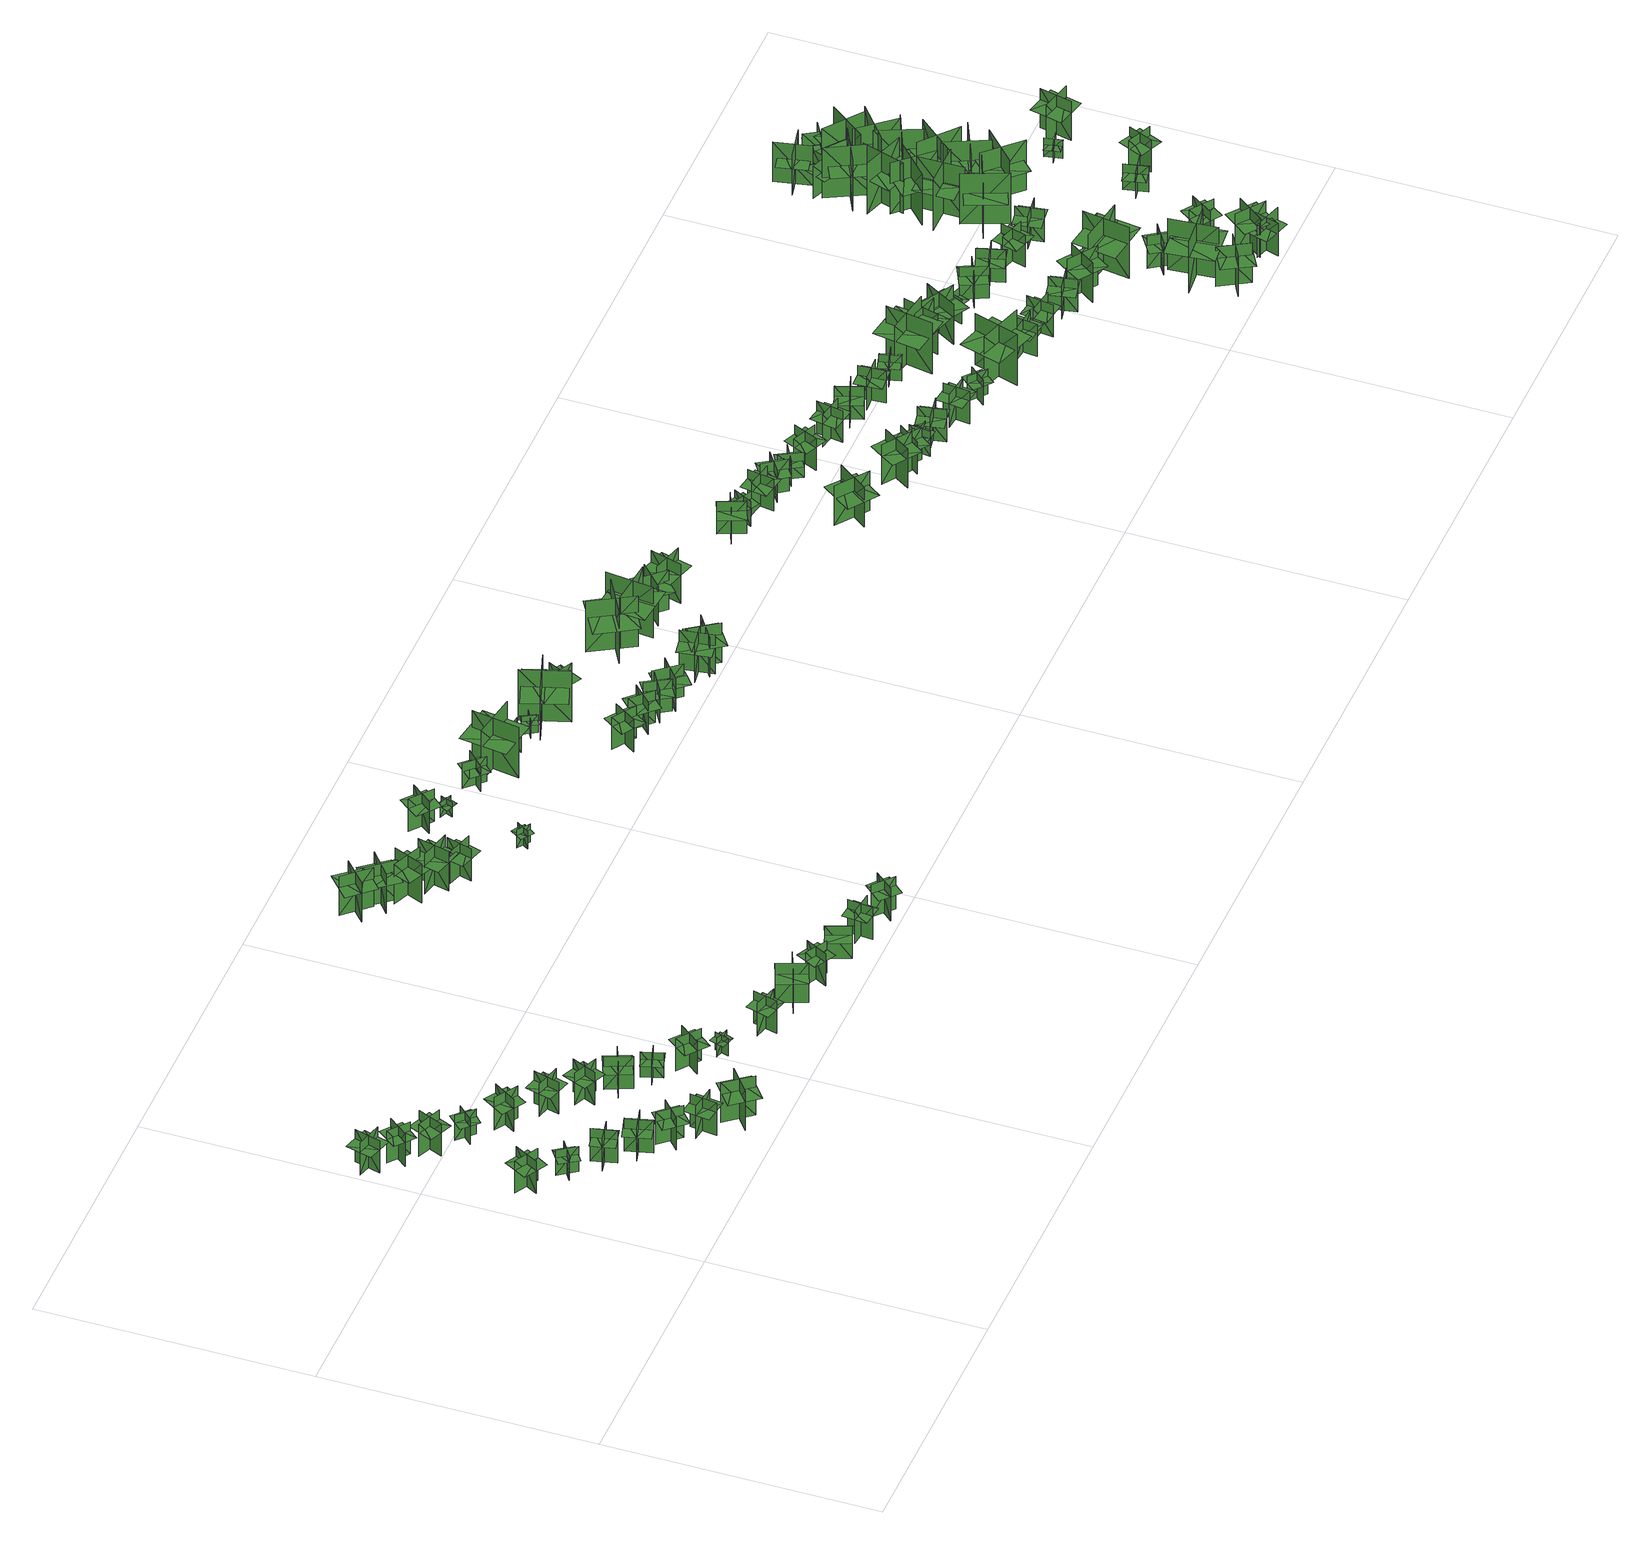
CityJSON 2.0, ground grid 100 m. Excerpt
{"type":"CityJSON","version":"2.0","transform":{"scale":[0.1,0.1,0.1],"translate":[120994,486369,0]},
"CityObjects":{
"tree1":{"type":"SolitaryVegetationObject","geometry":[{"type":"MultiSurface","lod":"1","boundaries":[[[0,1,2]],[[0,2,3]],[[4,5,6]],[[4,6,7]],[[8,9,10]],[[8,10,11]],[[8,11,12]],[[8,12,13]]]}]},
"tree2":{"type":"SolitaryVegetationObject","geometry":[{"type":"MultiSurface","lod":"1","boundaries":[[[14,15,16]],[[14,16,17]],[[18,19,20]],[[18,20,21]],[[22,23,24]],[[22,24,25]],[[22,25,26]],[[22,26,27]]]}]},
"tree3":{"type":"SolitaryVegetationObject","geometry":[{"type":"MultiSurface","lod":"1","boundaries":[[[28,29,30]],[[28,30,31]],[[32,33,34]],[[32,34,35]],[[36,37,38]],[[36,38,39]],[[36,39,40]],[[36,40,41]]]}]},
"tree4":{"type":"SolitaryVegetationObject","geometry":[{"type":"MultiSurface","lod":"1","boundaries":[[[42,43,44]],[[42,44,45]],[[46,47,48]],[[46,48,49]],[[50,51,52]],[[50,52,53]],[[50,53,54]],[[50,54,55]]]}]},
"tree5":{"type":"SolitaryVegetationObject","geometry":[{"type":"MultiSurface","lod":"1","boundaries":[[[56,57,58]],[[56,58,59]],[[60,61,62]],[[60,62,63]],[[64,65,66]],[[64,66,67]],[[64,67,68]],[[64,68,69]]]}]},
"tree6":{"type":"SolitaryVegetationObject","geometry":[{"type":"MultiSurface","lod":"1","boundaries":[[[70,71,72]],[[70,72,73]],[[74,75,76]],[[74,76,77]],[[78,79,80]],[[78,80,81]],[[78,81,82]],[[78,82,83]]]}]},
"tree7":{"type":"SolitaryVegetationObject","geometry":[{"type":"MultiSurface","lod":"1","boundaries":[[[84,85,86]],[[84,86,87]],[[88,89,90]],[[88,90,91]],[[92,93,94]],[[92,94,95]],[[92,95,96]],[[92,96,97]]]}]},
"tree8":{"type":"SolitaryVegetationObject","geometry":[{"type":"MultiSurface","lod":"1","boundaries":[[[98,99,100]],[[98,100,101]],[[102,103,104]],[[102,104,105]],[[106,107,108]],[[106,108,109]],[[106,109,110]],[[106,110,111]]]}]},
"tree9":{"type":"SolitaryVegetationObject","geometry":[{"type":"MultiSurface","lod":"1","boundaries":[[[112,113,114]],[[112,114,115]],[[116,117,118]],[[116,118,119]],[[120,121,122]],[[120,122,123]],[[120,123,124]],[[120,124,125]]]}]},
"tree10":{"type":"SolitaryVegetationObject","geometry":[{"type":"MultiSurface","lod":"1","boundaries":[[[126,127,128]],[[126,128,129]],[[130,131,132]],[[130,132,133]],[[134,135,136]],[[134,136,137]],[[134,137,138]],[[134,138,139]]]}]},
"tree11":{"type":"SolitaryVegetationObject","geometry":[{"type":"MultiSurface","lod":"1","boundaries":[[[140,141,142]],[[140,142,143]],[[144,145,146]],[[144,146,147]],[[148,149,150]],[[148,150,151]],[[148,151,152]],[[148,152,153]]]}]},
"tree12":{"type":"SolitaryVegetationObject","geometry":[{"type":"MultiSurface","lod":"1","boundaries":[[[154,155,156]],[[154,156,157]],[[158,159,160]],[[158,160,161]],[[162,163,164]],[[162,164,165]],[[162,165,166]],[[162,166,167]]]}]},
"tree13":{"type":"SolitaryVegetationObject","geometry":[{"type":"MultiSurface","lod":"1","boundaries":[[[168,169,170]],[[168,170,171]],[[172,173,174]],[[172,174,175]],[[176,177,178]],[[176,178,179]],[[176,179,180]],[[176,180,181]]]}]},
"tree14":{"type":"SolitaryVegetationObject","geometry":[{"type":"MultiSurface","lod":"1","boundaries":[[[182,183,184]],[[182,184,185]],[[186,187,188]],[[186,188,189]],[[190,191,192]],[[190,192,193]],[[190,193,194]],[[190,194,195]]]}]},
"tree15":{"type":"SolitaryVegetationObject","geometry":[{"type":"MultiSurface","lod":"1","boundaries":[[[196,197,198]],[[196,198,199]],[[200,201,202]],[[200,202,203]],[[204,205,206]],[[204,206,207]],[[204,207,208]],[[204,208,209]]]}]},
"tree16":{"type":"SolitaryVegetationObject","geometry":[{"type":"MultiSurface","lod":"1","boundaries":[[[210,211,212]],[[210,212,213]],[[214,215,216]],[[214,216,217]],[[218,219,220]],[[218,220,221]],[[218,221,222]],[[218,222,223]]]}]},
"tree17":{"type":"SolitaryVegetationObject","geometry":[{"type":"MultiSurface","lod":"1","boundaries":[[[224,225,226]],[[224,226,227]],[[228,229,230]],[[228,230,231]],[[232,233,234]],[[232,234,235]],[[232,235,236]],[[232,236,237]]]}]},
"tree18":{"type":"SolitaryVegetationObject","geometry":[{"type":"MultiSurface","lod":"1","boundaries":[[[238,239,240]],[[238,240,241]],[[242,243,244]],[[242,244,245]],[[246,247,248]],[[246,248,249]],[[246,249,250]],[[246,250,251]]]}]},
"tree19":{"type":"SolitaryVegetationObject","geometry":[{"type":"MultiSurface","lod":"1","boundaries":[[[252,253,254]],[[252,254,255]],[[256,257,258]],[[256,258,259]],[[260,261,262]],[[260,262,263]],[[260,263,264]],[[260,264,265]]]}]},
"tree20":{"type":"SolitaryVegetationObject","geometry":[{"type":"MultiSurface","lod":"1","boundaries":[[[266,267,268]],[[266,268,269]],[[270,271,272]],[[270,272,273]],[[274,275,276]],[[274,276,277]],[[274,277,278]],[[274,278,279]]]}]},
"tree21":{"type":"SolitaryVegetationObject","geometry":[{"type":"MultiSurface","lod":"1","boundaries":[[[280,281,282]],[[280,282,283]],[[284,285,286]],[[284,286,287]],[[288,289,290]],[[288,290,291]],[[288,291,292]],[[288,292,293]]]}]},
"tree22":{"type":"SolitaryVegetationObject","geometry":[{"type":"MultiSurface","lod":"1","boundaries":[[[294,295,296]],[[294,296,297]],[[298,299,300]],[[298,300,301]],[[302,303,304]],[[302,304,305]],[[302,305,306]],[[302,306,307]]]}]},
"tree23":{"type":"SolitaryVegetationObject","geometry":[{"type":"MultiSurface","lod":"1","boundaries":[[[308,309,310]],[[308,310,311]],[[312,313,314]],[[312,314,315]],[[316,317,318]],[[316,318,319]],[[316,319,320]],[[316,320,321]]]}]},
"tree24":{"type":"SolitaryVegetationObject","geometry":[{"type":"MultiSurface","lod":"1","boundaries":[[[322,323,324]],[[322,324,325]],[[326,327,328]],[[326,328,329]],[[330,331,332]],[[330,332,333]],[[330,333,334]],[[330,334,335]]]}]},
"tree25":{"type":"SolitaryVegetationObject","geometry":[{"type":"MultiSurface","lod":"1","boundaries":[[[336,337,338]],[[336,338,339]],[[340,341,342]],[[340,342,343]],[[344,345,346]],[[344,346,347]],[[344,347,348]],[[344,348,349]]]}]},
"tree26":{"type":"SolitaryVegetationObject","geometry":[{"type":"MultiSurface","lod":"1","boundaries":[[[350,351,352]],[[350,352,353]],[[354,355,356]],[[354,356,357]],[[358,359,360]],[[358,360,361]],[[358,361,362]],[[358,362,363]]]}]},
"tree27":{"type":"SolitaryVegetationObject","geometry":[{"type":"MultiSurface","lod":"1","boundaries":[[[364,365,366]],[[364,366,367]],[[368,369,370]],[[368,370,371]],[[372,373,374]],[[372,374,375]],[[372,375,376]],[[372,376,377]]]}]},
"tree28":{"type":"SolitaryVegetationObject","geometry":[{"type":"MultiSurface","lod":"1","boundaries":[[[378,379,380]],[[378,380,381]],[[382,383,384]],[[382,384,385]],[[386,387,388]],[[386,388,389]],[[386,389,390]],[[386,390,391]]]}]},
"tree29":{"type":"SolitaryVegetationObject","geometry":[{"type":"MultiSurface","lod":"1","boundaries":[[[392,393,394]],[[392,394,395]],[[396,397,398]],[[396,398,399]],[[400,401,402]],[[400,402,403]],[[400,403,404]],[[400,404,405]]]}]},
"tree30":{"type":"SolitaryVegetationObject","geometry":[{"type":"MultiSurface","lod":"1","boundaries":[[[406,407,408]],[[406,408,409]],[[410,411,412]],[[410,412,413]],[[414,415,416]],[[414,416,417]],[[414,417,418]],[[414,418,419]]]}]},
"tree31":{"type":"SolitaryVegetationObject","geometry":[{"type":"MultiSurface","lod":"1","boundaries":[[[420,421,422]],[[420,422,423]],[[424,425,426]],[[424,426,427]],[[428,429,430]],[[428,430,431]],[[428,431,432]],[[428,432,433]]]}]},
"tree32":{"type":"SolitaryVegetationObject","geometry":[{"type":"MultiSurface","lod":"1","boundaries":[[[434,435,436]],[[434,436,437]],[[438,439,440]],[[438,440,441]],[[442,443,444]],[[442,444,445]],[[442,445,446]],[[442,446,447]]]}]},
"tree33":{"type":"SolitaryVegetationObject","geometry":[{"type":"MultiSurface","lod":"1","boundaries":[[[448,449,450]],[[448,450,451]],[[452,453,454]],[[452,454,455]],[[456,457,458]],[[456,458,459]],[[456,459,460]],[[456,460,461]]]}]},
"tree34":{"type":"SolitaryVegetationObject","geometry":[{"type":"MultiSurface","lod":"1","boundaries":[[[462,463,464]],[[462,464,465]],[[466,467,468]],[[466,468,469]],[[470,471,472]],[[470,472,473]],[[470,473,474]],[[470,474,475]]]}]},
"tree35":{"type":"SolitaryVegetationObject","geometry":[{"type":"MultiSurface","lod":"1","boundaries":[[[476,477,478]],[[476,478,479]],[[480,481,482]],[[480,482,483]],[[484,485,486]],[[484,486,487]],[[484,487,488]],[[484,488,489]]]}]},
"tree36":{"type":"SolitaryVegetationObject","geometry":[{"type":"MultiSurface","lod":"1","boundaries":[[[490,491,492]],[[490,492,493]],[[494,495,496]],[[494,496,497]],[[498,499,500]],[[498,500,501]],[[498,501,502]],[[498,502,503]]]}]},
"tree37":{"type":"SolitaryVegetationObject","geometry":[{"type":"MultiSurface","lod":"1","boundaries":[[[504,505,506]],[[504,506,507]],[[508,509,510]],[[508,510,511]],[[512,513,514]],[[512,514,515]],[[512,515,516]],[[512,516,517]]]}]},
"tree38":{"type":"SolitaryVegetationObject","geometry":[{"type":"MultiSurface","lod":"1","boundaries":[[[518,519,520]],[[518,520,521]],[[522,523,524]],[[522,524,525]],[[526,527,528]],[[526,528,529]],[[526,529,530]],[[526,530,531]]]}]},
"tree39":{"type":"SolitaryVegetationObject","geometry":[{"type":"MultiSurface","lod":"1","boundaries":[[[532,533,534]],[[532,534,535]],[[536,537,538]],[[536,538,539]],[[540,541,542]],[[540,542,543]],[[540,543,544]],[[540,544,545]]]}]},
"tree40":{"type":"SolitaryVegetationObject","geometry":[{"type":"MultiSurface","lod":"1","boundaries":[[[546,547,548]],[[546,548,549]],[[550,551,552]],[[550,552,553]],[[554,555,556]],[[554,556,557]],[[554,557,558]],[[554,558,559]]]}]},
"tree41":{"type":"SolitaryVegetationObject","geometry":[{"type":"MultiSurface","lod":"1","boundaries":[[[560,561,562]],[[560,562,563]],[[564,565,566]],[[564,566,567]],[[568,569,570]],[[568,570,571]],[[568,571,572]],[[568,572,573]]]}]},
"tree42":{"type":"SolitaryVegetationObject","geometry":[{"type":"MultiSurface","lod":"1","boundaries":[[[574,575,576]],[[574,576,577]],[[578,579,580]],[[578,580,581]],[[582,583,584]],[[582,584,585]],[[582,585,586]],[[582,586,587]]]}]},
"tree43":{"type":"SolitaryVegetationObject","geometry":[{"type":"MultiSurface","lod":"1","boundaries":[[[588,589,590]],[[588,590,591]],[[592,593,594]],[[592,594,595]],[[596,597,598]],[[596,598,599]],[[596,599,600]],[[596,600,601]]]}]},
"tree44":{"type":"SolitaryVegetationObject","geometry":[{"type":"MultiSurface","lod":"1","boundaries":[[[602,603,604]],[[602,604,605]],[[606,607,608]],[[606,608,609]],[[610,611,612]],[[610,612,613]],[[610,613,614]],[[610,614,615]]]}]},
"tree45":{"type":"SolitaryVegetationObject","geometry":[{"type":"MultiSurface","lod":"1","boundaries":[[[616,617,618]],[[616,618,619]],[[620,621,622]],[[620,622,623]],[[624,625,626]],[[624,626,627]],[[624,627,628]],[[624,628,629]]]}]},
"tree46":{"type":"SolitaryVegetationObject","geometry":[{"type":"MultiSurface","lod":"1","boundaries":[[[630,631,632]],[[630,632,633]],[[634,635,636]],[[634,636,637]],[[638,639,640]],[[638,640,641]],[[638,641,642]],[[638,642,643]]]}]},
"tree47":{"type":"SolitaryVegetationObject","geometry":[{"type":"MultiSurface","lod":"1","boundaries":[[[644,645,646]],[[644,646,647]],[[648,649,650]],[[648,650,651]],[[652,653,654]],[[652,654,655]],[[652,655,656]],[[652,656,657]]]}]},
"tree48":{"type":"SolitaryVegetationObject","geometry":[{"type":"MultiSurface","lod":"1","boundaries":[[[658,659,660]],[[658,660,661]],[[662,663,664]],[[662,664,665]],[[666,667,668]],[[666,668,669]],[[666,669,670]],[[666,670,671]]]}]},
"tree49":{"type":"SolitaryVegetationObject","geometry":[{"type":"MultiSurface","lod":"1","boundaries":[[[672,673,674]],[[672,674,675]],[[676,677,678]],[[676,678,679]],[[680,681,682]],[[680,682,683]],[[680,683,684]],[[680,684,685]]]}]},
"tree50":{"type":"SolitaryVegetationObject","geometry":[{"type":"MultiSurface","lod":"1","boundaries":[[[686,687,688]],[[686,688,689]],[[690,691,692]],[[690,692,693]],[[694,695,696]],[[694,696,697]],[[694,697,698]],[[694,698,699]]]}]},
"tree51":{"type":"SolitaryVegetationObject","geometry":[{"type":"MultiSurface","lod":"1","boundaries":[[[700,701,702]],[[700,702,703]],[[704,705,706]],[[704,706,707]],[[708,709,710]],[[708,710,711]],[[708,711,712]],[[708,712,713]]]}]},
"tree52":{"type":"SolitaryVegetationObject","geometry":[{"type":"MultiSurface","lod":"1","boundaries":[[[714,715,716]],[[714,716,717]],[[718,719,720]],[[718,720,721]],[[722,723,724]],[[722,724,725]],[[722,725,726]],[[722,726,727]]]}]},
"tree53":{"type":"SolitaryVegetationObject","geometry":[{"type":"MultiSurface","lod":"1","boundaries":[[[728,729,730]],[[728,730,731]],[[732,733,734]],[[732,734,735]],[[736,737,738]],[[736,738,739]],[[736,739,740]],[[736,740,741]]]}]},
"tree54":{"type":"SolitaryVegetationObject","geometry":[{"type":"MultiSurface","lod":"1","boundaries":[[[742,743,744]],[[742,744,745]],[[746,747,748]],[[746,748,749]],[[750,751,752]],[[750,752,753]],[[750,753,754]],[[750,754,755]]]}]},
"tree55":{"type":"SolitaryVegetationObject","geometry":[{"type":"MultiSurface","lod":"1","boundaries":[[[756,757,758]],[[756,758,759]],[[760,761,762]],[[760,762,763]],[[764,765,766]],[[764,766,767]],[[764,767,768]],[[764,768,769]]]}]},
"tree56":{"type":"SolitaryVegetationObject","geometry":[{"type":"MultiSurface","lod":"1","boundaries":[[[770,771,772]],[[770,772,773]],[[774,775,776]],[[774,776,777]],[[778,779,780]],[[778,780,781]],[[778,781,782]],[[778,782,783]]]}]},
"tree57":{"type":"SolitaryVegetationObject","geometry":[{"type":"MultiSurface","lod":"1","boundaries":[[[784,785,786]],[[784,786,787]],[[788,789,790]],[[788,790,791]],[[792,793,794]],[[792,794,795]],[[792,795,796]],[[792,796,797]]]}]},
"tree58":{"type":"SolitaryVegetationObject","geometry":[{"type":"MultiSurface","lod":"1","boundaries":[[[798,799,800]],[[798,800,801]],[[802,803,804]],[[802,804,805]],[[806,807,808]],[[806,808,809]],[[806,809,810]],[[806,810,811]]]}]},
"tree59":{"type":"SolitaryVegetationObject","geometry":[{"type":"MultiSurface","lod":"1","boundaries":[[[812,813,814]],[[812,814,815]],[[816,817,818]],[[816,818,819]],[[820,821,822]],[[820,822,823]],[[820,823,824]],[[820,824,825]]]}]},
"tree60":{"type":"SolitaryVegetationObject","geometry":[{"type":"MultiSurface","lod":"1","boundaries":[[[826,827,828]],[[826,828,829]],[[830,831,832]],[[830,832,833]],[[834,835,836]],[[834,836,837]],[[834,837,838]],[[834,838,839]]]}]},
"tree61":{"type":"SolitaryVegetationObject","geometry":[{"type":"MultiSurface","lod":"1","boundaries":[[[840,841,842]],[[840,842,843]],[[844,845,846]],[[844,846,847]],[[848,849,850]],[[848,850,851]],[[848,851,852]],[[848,852,853]]]}]},
"tree62":{"type":"SolitaryVegetationObject","geometry":[{"type":"MultiSurface","lod":"1","boundaries":[[[854,855,856]],[[854,856,857]],[[858,859,860]],[[858,860,861]],[[862,863,864]],[[862,864,865]],[[862,865,866]],[[862,866,867]]]}]},
"tree63":{"type":"SolitaryVegetationObject","geometry":[{"type":"MultiSurface","lod":"1","boundaries":[[[868,869,870]],[[868,870,871]],[[872,873,874]],[[872,874,875]],[[876,877,878]],[[876,878,879]],[[876,879,880]],[[876,880,881]]]}]},
"tree64":{"type":"SolitaryVegetationObject","geometry":[{"type":"MultiSurface","lod":"1","boundaries":[[[882,883,884]],[[882,884,885]],[[886,887,888]],[[886,888,889]],[[890,891,892]],[[890,892,893]],[[890,893,894]],[[890,894,895]]]}]},
"tree65":{"type":"SolitaryVegetationObject","geometry":[{"type":"MultiSurface","lod":"1","boundaries":[[[896,897,898]],[[896,898,899]],[[900,901,902]],[[900,902,903]],[[904,905,906]],[[904,906,907]],[[904,907,908]],[[904,908,909]]]}]},
"tree66":{"type":"SolitaryVegetationObject","geometry":[{"type":"MultiSurface","lod":"1","boundaries":[[[910,911,912]],[[910,912,913]],[[914,915,916]],[[914,916,917]],[[918,919,920]],[[918,920,921]],[[918,921,922]],[[918,922,923]]]}]},
"tree67":{"type":"SolitaryVegetationObject","geometry":[{"type":"MultiSurface","lod":"1","boundaries":[[[924,925,926]],[[924,926,927]],[[928,929,930]],[[928,930,931]],[[932,933,934]],[[932,934,935]],[[932,935,936]],[[932,936,937]]]}]},
"tree68":{"type":"SolitaryVegetationObject","geometry":[{"type":"MultiSurface","lod":"1","boundaries":[[[938,939,940]],[[938,940,941]],[[942,943,944]],[[942,944,945]],[[946,947,948]],[[946,948,949]],[[946,949,950]],[[946,950,951]]]}]},
"tree69":{"type":"SolitaryVegetationObject","geometry":[{"type":"MultiSurface","lod":"1","boundaries":[[[952,953,954]],[[952,954,955]],[[956,957,958]],[[956,958,959]],[[960,961,962]],[[960,962,963]],[[960,963,964]],[[960,964,965]]]}]},
"tree70":{"type":"SolitaryVegetationObject","geometry":[{"type":"MultiSurface","lod":"1","boundaries":[[[966,967,968]],[[966,968,969]],[[970,971,972]],[[970,972,973]],[[974,975,976]],[[974,976,977]],[[974,977,978]],[[974,978,979]]]}]},
"tree71":{"type":"SolitaryVegetationObject","geometry":[{"type":"MultiSurface","lod":"1","boundaries":[[[980,981,982]],[[980,982,983]],[[984,985,986]],[[984,986,987]],[[988,989,990]],[[988,990,991]],[[988,991,992]],[[988,992,993]]]}]},
"tree72":{"type":"SolitaryVegetationObject","geometry":[{"type":"MultiSurface","lod":"1","boundaries":[[[994,995,996]],[[994,996,997]],[[998,999,1000]],[[998,1000,1001]],[[1002,1003,1004]],[[1002,1004,1005]],[[1002,1005,1006]],[[1002,1006,1007]]]}]},
"tree73":{"type":"SolitaryVegetationObject","geometry":[{"type":"MultiSurface","lod":"1","boundaries":[[[1008,1009,1010]],[[1008,1010,1011]],[[1012,1013,1014]],[[1012,1014,1015]],[[1016,1017,1018]],[[1016,1018,1019]],[[1016,1019,1020]],[[1016,1020,1021]]]}]},
"tree74":{"type":"SolitaryVegetationObject","geometry":[{"type":"MultiSurface","lod":"1","boundaries":[[[1022,1023,1024]],[[1022,1024,1025]],[[1026,1027,1028]],[[1026,1028,1029]],[[1030,1031,1032]],[[1030,1032,1033]],[[1030,1033,1034]],[[1030,1034,1035]]]}]},
"tree75":{"type":"SolitaryVegetationObject","geometry":[{"type":"MultiSurface","lod":"1","boundaries":[[[1036,1037,1038]],[[1036,1038,1039]],[[1040,1041,1042]],[[1040,1042,1043]],[[1044,1045,1046]],[[1044,1046,1047]],[[1044,1047,1048]],[[1044,1048,1049]]]}]},
"tree76":{"type":"SolitaryVegetationObject","geometry":[{"type":"MultiSurface","lod":"1","boundaries":[[[1050,1051,1052]],[[1050,1052,1053]],[[1054,1055,1056]],[[1054,1056,1057]],[[1058,1059,1060]],[[1058,1060,1061]],[[1058,1061,1062]],[[1058,1062,1063]]]}]},
"tree77":{"type":"SolitaryVegetationObject","geometry":[{"type":"MultiSurface","lod":"1","boundaries":[[[1064,1065,1066]],[[1064,1066,1067]],[[1068,1069,1070]],[[1068,1070,1071]],[[1072,1073,1074]],[[1072,1074,1075]],[[1072,1075,1076]],[[1072,1076,1077]]]}]},
"tree78":{"type":"SolitaryVegetationObject","geometry":[{"type":"MultiSurface","lod":"1","boundaries":[[[1078,1079,1080]],[[1078,1080,1081]],[[1082,1083,1084]],[[1082,1084,1085]],[[1086,1087,1088]],[[1086,1088,1089]],[[1086,1089,1090]],[[1086,1090,1091]]]}]},
"tree79":{"type":"SolitaryVegetationObject","geometry":[{"type":"MultiSurface","lod":"1","boundaries":[[[1092,1093,1094]],[[1092,1094,1095]],[[1096,1097,1098]],[[1096,1098,1099]],[[1100,1101,1102]],[[1100,1102,1103]],[[1100,1103,1104]],[[1100,1104,1105]]]}]},
"tree80":{"type":"SolitaryVegetationObject","geometry":[{"type":"MultiSurface","lod":"1","boundaries":[[[1106,1107,1108]],[[1106,1108,1109]],[[1110,1111,1112]],[[1110,1112,1113]],[[1114,1115,1116]],[[1114,1116,1117]],[[1114,1117,1118]],[[1114,1118,1119]]]}]},
"tree81":{"type":"SolitaryVegetationObject","geometry":[{"type":"MultiSurface","lod":"1","boundaries":[[[1120,1121,1122]],[[1120,1122,1123]],[[1124,1125,1126]],[[1124,1126,1127]],[[1128,1129,1130]],[[1128,1130,1131]],[[1128,1131,1132]],[[1128,1132,1133]]]}]},
"tree82":{"type":"SolitaryVegetationObject","geometry":[{"type":"MultiSurface","lod":"1","boundaries":[[[1134,1135,1136]],[[1134,1136,1137]],[[1138,1139,1140]],[[1138,1140,1141]],[[1142,1143,1144]],[[1142,1144,1145]],[[1142,1145,1146]],[[1142,1146,1147]]]}]},
"tree83":{"type":"SolitaryVegetationObject","geometry":[{"type":"MultiSurface","lod":"1","boundaries":[[[1148,1149,1150]],[[1148,1150,1151]],[[1152,1153,1154]],[[1152,1154,1155]],[[1156,1157,1158]],[[1156,1158,1159]],[[1156,1159,1160]],[[1156,1160,1161]]]}]},
"tree84":{"type":"SolitaryVegetationObject","geometry":[{"type":"MultiSurface","lod":"1","boundaries":[[[1162,1163,1164]],[[1162,1164,1165]],[[1166,1167,1168]],[[1166,1168,1169]],[[1170,1171,1172]],[[1170,1172,1173]],[[1170,1173,1174]],[[1170,1174,1175]]]}]},
"tree85":{"type":"SolitaryVegetationObject","geometry":[{"type":"MultiSurface","lod":"1","boundaries":[[[1176,1177,1178]],[[1176,1178,1179]],[[1180,1181,1182]],[[1180,1182,1183]],[[1184,1185,1186]],[[1184,1186,1187]],[[1184,1187,1188]],[[1184,1188,1189]]]}]},
"tree86":{"type":"SolitaryVegetationObject","geometry":[{"type":"MultiSurface","lod":"1","boundaries":[[[1190,1191,1192]],[[1190,1192,1193]],[[1194,1195,1196]],[[1194,1196,1197]],[[1198,1199,1200]],[[1198,1200,1201]],[[1198,1202,1203]],[[1198,1203,1199]]]}]},
"tree87":{"type":"SolitaryVegetationObject","geometry":[{"type":"MultiSurface","lod":"1","boundaries":[[[1204,1205,1206]],[[1204,1206,1207]],[[1208,1209,1210]],[[1208,1210,1211]],[[1212,1213,1214]],[[1212,1214,1215]],[[1212,1216,1217]],[[1212,1217,1213]]]}]},
"tree88":{"type":"SolitaryVegetationObject","geometry":[{"type":"MultiSurface","lod":"1","boundaries":[[[1218,1219,1220]],[[1218,1220,1221]],[[1222,1223,1224]],[[1222,1224,1225]],[[1226,1227,1228]],[[1226,1228,1229]],[[1226,1230,1231]],[[1226,1231,1227]]]}]},
"tree89":{"type":"SolitaryVegetationObject","geometry":[{"type":"MultiSurface","lod":"1","boundaries":[[[1232,1233,1234]],[[1232,1234,1235]],[[1236,1237,1238]],[[1236,1238,1239]],[[1240,1241,1242]],[[1240,1242,1243]],[[1240,1244,1245]],[[1240,1245,1241]]]}]},
"tree90":{"type":"SolitaryVegetationObject","geometry":[{"type":"MultiSurface","lod":"1","boundaries":[[[1246,1247,1248]],[[1246,1248,1249]],[[1250,1251,1252]],[[1250,1252,1253]],[[1254,1255,1256]],[[1254,1256,1257]],[[1254,1258,1259]],[[1254,1259,1255]]]}]},
"tree91":{"type":"SolitaryVegetationObject","geometry":[{"type":"MultiSurface","lod":"1","boundaries":[[[1260,1261,1262]],[[1260,1262,1263]],[[1264,1265,1266]],[[1264,1266,1267]],[[1268,1269,1270]],[[1268,1270,1271]],[[1268,1272,1273]],[[1268,1273,1269]]]}]},
"tree92":{"type":"SolitaryVegetationObject","geometry":[{"type":"MultiSurface","lod":"1","boundaries":[[[1274,1275,1276]],[[1274,1276,1277]],[[1278,1279,1280]],[[1278,1280,1281]],[[1282,1283,1284]],[[1282,1284,1285]],[[1282,1286,1287]],[[1282,1287,1283]]]}]},
"tree93":{"type":"SolitaryVegetationObject","geometry":[{"type":"MultiSurface","lod":"1","boundaries":[[[1288,1289,1290]],[[1288,1290,1291]],[[1292,1293,1294]],[[1292,1294,1295]],[[1296,1297,1298]],[[1296,1298,1299]],[[1296,1300,1301]],[[1296,1301,1297]]]}]},
"tree94":{"type":"SolitaryVegetationObject","geometry":[{"type":"MultiSurface","lod":"1","boundaries":[[[1302,1303,1304]],[[1302,1304,1305]],[[1306,1307,1308]],[[1306,1308,1309]],[[1310,1311,1312]],[[1310,1312,1313]],[[1310,1314,1315]],[[1310,1315,1311]]]}]},
"tree95":{"type":"SolitaryVegetationObject","geometry":[{"type":"MultiSurface","lod":"1","boundaries":[[[1316,1317,1318]],[[1316,1318,1319]],[[1320,1321,1322]],[[1320,1322,1323]],[[1324,1325,1326]],[[1324,1326,1327]],[[1324,1328,1329]],[[1324,1329,1325]]]}]},
"tree96":{"type":"SolitaryVegetationObject","geometry":[{"type":"MultiSurface","lod":"1","boundaries":[[[1330,1331,1332]],[[1330,1332,1333]],[[1334,1335,1336]],[[1334,1336,1337]],[[1338,1339,1340]],[[1338,1340,1341]],[[1338,1341,1342]],[[1338,1342,1343]]]}]},
"tree97":{"type":"SolitaryVegetationObject","geometry":[{"type":"MultiSurface","lod":"1","boundaries":[[[1344,1345,1346]],[[1344,1346,1347]],[[1348,1349,1350]],[[1348,1350,1351]],[[1352,1353,1354]],[[1352,1354,1355]],[[1352,1356,1357]],[[1352,1357,1353]]]}]},
"tree98":{"type":"SolitaryVegetationObject","geometry":[{"type":"MultiSurface","lod":"1","boundaries":[[[1358,1359,1360]],[[1358,1360,1361]],[[1362,1363,1364]],[[1362,1364,1365]],[[1366,1367,1368]],[[1366,1368,1369]],[[1366,1370,1371]],[[1366,1371,1367]]]}]},
"tree99":{"type":"SolitaryVegetationObject","geometry":[{"type":"MultiSurface","lod":"1","boundaries":[[[1372,1373,1374]],[[1372,1374,1375]],[[1376,1377,1378]],[[1376,1378,1379]],[[1380,1381,1382]],[[1380,1382,1383]],[[1380,1384,1385]],[[1380,1385,1381]]]}]},
"tree100":{"type":"SolitaryVegetationObject","geometry":[{"type":"MultiSurface","lod":"1","boundaries":[[[1386,1387,1388]],[[1386,1388,1389]],[[1390,1391,1392]],[[1390,1392,1393]],[[1394,1395,1396]],[[1394,1396,1397]],[[1394,1398,1399]],[[1394,1399,1395]]]}]},
"tree101":{"type":"SolitaryVegetationObject","geometry":[{"type":"MultiSurface","lod":"1","boundaries":[[[1400,1401,1402]],[[1400,1402,1403]],[[1404,1405,1406]],[[1404,1406,1407]],[[1408,1409,1410]],[[1408,1410,1411]],[[1408,1411,1412]],[[1408,1412,1413]]]}]},
"tree102":{"type":"SolitaryVegetationObject","geometry":[{"type":"MultiSurface","lod":"1","boundaries":[[[1414,1415,1416]],[[1414,1416,1417]],[[1418,1419,1420]],[[1418,1420,1421]],[[1422,1423,1424]],[[1422,1424,1425]],[[1422,1425,1426]],[[1422,1426,1427]]]}]},
"tree103":{"type":"SolitaryVegetationObject","geometry":[{"type":"MultiSurface","lod":"1","boundaries":[[[1428,1429,1430]],[[1428,1430,1431]],[[1432,1433,1434]],[[1432,1434,1435]],[[1436,1437,1438]],[[1436,1438,1439]],[[1436,1439,1440]],[[1436,1440,1441]]]}]}
},
"vertices":[
[137,645,7],[185,733,7],[185,733,145],[137,645,145],[201,663,7],[114,711,7],[114,711,145],[201,663,145],[201,663,106],[225,707,106],[138,755,106],[114,711,106],[90,668,106],[177,620,106],
[21,1223,9],[117,1196,9],[117,1196,148],[21,1223,148],[53,1165,9],[80,1261,9],[80,1261,148],[53,1165,148],[53,1165,109],[101,1152,109],[128,1247,109],[80,1261,109],[32,1275,109],[5,1179,109],
[242,614,11],[286,550,11],[286,550,119],[242,614,119],[233,563,11],[296,607,11],[296,607,119],[233,563,119],[233,563,88],[255,532,88],[318,576,88],[296,607,88],[275,639,88],[211,595,88],
[182,1105,7],[111,1163,7],[111,1163,146],[182,1105,146],[175,1171,7],[117,1100,7],[117,1100,146],[175,1171,146],[175,1171,110],[140,1199,110],[83,1128,110],[117,1100,110],[151,1072,110],[209,1144,110],
[354,535,9],[374,445,9],[374,445,148],[354,535,148],[318,478,9],[408,498,9],[408,498,148],[318,478,148],[318,478,112],[328,435,112],[418,455,112],[408,498,112],[399,541,112],[309,521,112],
[272,1036,7],[180,1075,7],[180,1075,146],[272,1036,146],[247,1098,7],[208,1006,7],[208,1006,146],[247,1098,146],[247,1098,107],[201,1117,107],[162,1025,107],[208,1006,107],[254,987,107],[293,1079,107],
[440,447,9],[466,351,9],[466,351,147],[440,447,147],[406,390,9],[503,415,9],[503,415,147],[406,390,147],[406,390,108],[419,342,108],[515,367,108],[503,415,108],[490,464,108],[394,438,108],
[347,991,10],[293,935,10],[293,935,118],[347,991,118],[295,990,10],[351,936,10],[351,936,118],[295,990,118],[295,990,87],[268,962,87],[324,909,87],[351,936,87],[378,964,87],[322,1018,87],
[574,286,10],[508,360,10],[508,360,148],[574,286,148],[578,352,10],[504,286,10],[504,286,148],[578,352,148],[578,352,109],[545,389,109],[471,323,109],[504,286,109],[537,249,109],[611,315,109],
[394,888,8],[478,836,8],[478,836,147],[394,888,147],[408,824,8],[461,908,8],[461,908,147],[408,824,147],[408,824,108],[451,797,108],[503,882,108],[461,908,108],[419,935,108],[366,850,108],
[632,285,12],[619,186,12],[619,186,151],[632,285,151],[579,245,12],[678,232,12],[678,232,151],[579,245,151],[579,245,112],[573,195,112],[671,182,112],[678,232,112],[684,281,112],[585,294,112],
[761,102,13],[685,197,13],[685,197,182],[761,102,182],[771,182,13],[675,107,13],[675,107,182],[771,182,182],[771,182,135],[733,230,135],[637,154,135],[675,107,135],[713,59,135],[808,134,135],
[502,770,16],[598,744,16],[598,744,154],[502,770,154],[535,712,16],[561,808,16],[561,808,154],[535,712,154],[535,712,115],[583,699,115],[609,795,115],[561,808,115],[513,821,115],[487,725,115],
[603,681,11],[695,641,11],[695,641,150],[603,681,150],[627,619,11],[667,710,11],[667,710,150],[627,619,150],[627,619,111],[673,599,111],[712,691,111],[667,710,111],[621,730,111],[582,639,111],
[715,621,8],[753,529,8],[753,529,147],[715,621,147],[689,560,8],[781,598,8],[781,598,147],[689,560,147],[689,560,108],[708,514,108],[800,552,108],[781,598,108],[762,644,108],[670,606,108],
[838,455,9],[816,530,9],[816,530,117],[838,455,117],[863,500,9],[789,479,9],[789,479,117],[863,500,117],[863,500,87],[852,537,87],[778,516,87],[789,479,87],[799,442,87],[874,463,87],
[962,368,11],[884,429,11],[884,429,150],[962,368,150],[954,434,11],[893,356,11],[893,356,150],[954,434,150],[954,434,111],[915,465,111],[854,386,111],[893,356,111],[932,325,111],[994,403,111],
[1026,343,16],[1010,290,16],[1010,290,93],[1026,343,93],[993,325,16],[1047,310,16],[1047,310,93],[993,325,93],[993,325,72],[986,299,72],[1039,283,72],[1047,310,72],[1054,336,72],[1001,352,72],
[1198,270,17],[1174,181,17],[1174,181,156],[1198,270,156],[1140,236,17],[1229,212,17],[1229,212,156],[1140,236,156],[1140,236,119],[1128,193,119],[1217,169,119],[1229,212,119],[1241,254,119],[1152,279,119],
[1400,210,11],[1296,168,11],[1296,168,181],[1400,210,181],[1325,242,11],[1366,138,11],[1366,138,181],[1325,242,181],[1325,242,136],[1274,222,136],[1316,118,136],[1366,138,136],[1416,158,136],[1375,262,136],
[1465,115,11],[1508,197,11],[1508,197,150],[1465,115,150],[1529,135,11],[1448,179,11],[1448,179,150],[1529,135,150],[1529,135,114],[1550,175,114],[1468,218,114],[1448,179,114],[1427,140,114],[1508,96,114],
[1569,111,10],[1655,143,10],[1655,143,149],[1569,111,149],[1630,83,10],[1598,169,10],[1598,169,149],[1630,83,149],[1630,83,113],[1671,98,113],[1639,185,113],[1598,169,113],[1556,154,113],[1588,67,113],
[1793,91,13],[1701,101,13],[1701,101,152],[1793,91,152],[1750,143,13],[1741,52,13],[1741,52,152],[1750,143,152],[1750,143,115],[1706,148,115],[1697,56,115],[1741,52,115],[1785,47,115],[1794,139,115],
[1249,1752,8],[1331,1661,8],[1331,1661,177],[1249,1752,177],[1244,1671,8],[1334,1752,8],[1334,1752,177],[1244,1671,177],[1244,1671,130],[1285,1626,130],[1375,1707,130],[1334,1752,130],[1294,1797,130],[1203,1716,130],
[1314,1610,7],[1409,1687,7],[1409,1687,176],[1314,1610,176],[1395,1601,7],[1318,1695,7],[1318,1695,176],[1395,1601,176],[1395,1601,129],[1442,1640,129],[1365,1734,129],[1318,1695,129],[1271,1657,129],[1348,1563,129],
[1480,1554,9],[1367,1601,9],[1367,1601,179],[1480,1554,179],[1449,1629,9],[1403,1517,9],[1403,1517,179],[1449,1629,179],[1449,1629,131],[1393,1652,131],[1346,1540,131],[1403,1517,131],[1459,1493,131],[1505,1606,131],
[1847,97,13],[1916,36,13],[1916,36,152],[1847,97,152],[1852,30,13],[1913,99,13],[1913,99,152],[1852,30,152],[1852,30,116],[1885,1,116],[1946,69,116],[1913,99,116],[1880,128,116],[1819,60,116],
[1442,1522,16],[1561,1494,16],[1561,1494,186],[1442,1522,186],[1484,1453,16],[1512,1571,16],[1512,1571,186],[1484,1453,186],[1484,1453,138],[1544,1439,138],[1572,1557,138],[1512,1571,138],[1453,1585,138],[1425,1467,138],
[1555,1400,19],[1583,1495,19],[1583,1495,157],[1555,1400,157],[1614,1431,19],[1518,1459,19],[1518,1459,157],[1614,1431,157],[1614,1431,118],[1628,1479,118],[1532,1507,118],[1518,1459,118],[1504,1411,118],[1600,1383,118],
[1775,1321,11],[1821,1290,11],[1821,1290,88],[1775,1321,88],[1782,1285,11],[1813,1331,11],[1813,1331,88],[1782,1285,88],[1782,1285,66],[1804,1269,66],[1836,1315,66],[1813,1331,66],[1790,1346,66],[1759,1301,66],
[1747,1619,8],[1808,1697,8],[1808,1697,147],[1747,1619,147],[1812,1626,8],[1734,1688,8],[1734,1688,147],[1812,1626,147],[1812,1626,108],[1843,1665,108],[1765,1727,108],[1734,1688,108],[1704,1649,108],[1782,1587,108],
[1835,1613,11],[1882,1593,11],[1882,1593,74],[1835,1613,74],[1851,1576,11],[1870,1622,11],[1870,1622,74],[1851,1576,74],[1837,1608,53],[1828,1586,53],[1875,1568,53],[1884,1590,53],[1892,1611,53],[1845,1630,53],
[2067,1594,13],[2004,1532,13],[2004,1532,122],[2067,1594,122],[1997,1595,13],[2059,1532,13],[2059,1532,122],[1997,1595,122],[2058,1595,87],[2029,1623,87],[1968,1560,87],[1997,1532,87],[2026,1503,87],[2088,1567,87],
[2117,1440,9],[2145,1614,9],[2145,1614,228],[2117,1440,228],[2230,1522,9],[2056,1550,9],[2056,1550,228],[2230,1522,228],[2131,1449,157],[2211,1437,157],[2236,1611,157],[2156,1623,157],[2075,1634,157],[2050,1460,157],
[2207,1516,12],[2284,1507,12],[2284,1507,120],[2207,1516,120],[2239,1476,12],[2247,1553,12],[2247,1553,120],[2239,1476,120],[2239,1476,90],[2277,1471,90],[2286,1548,90],[2247,1553,90],[2209,1557,90],[2200,1480,90],
[2443,1147,10],[2360,1203,10],[2360,1203,149],[2443,1147,149],[2430,1212,10],[2375,1130,10],[2375,1130,149],[2430,1212,149],[2430,1212,110],[2389,1240,110],[2333,1157,110],[2375,1130,110],[2416,1102,110],[2471,1185,110],
[2329,1509,11],[2356,1460,11],[2356,1460,88],[2329,1509,88],[2319,1473,11],[2367,1500,11],[2367,1500,88],[2319,1473,88],[2319,1473,67],[2332,1449,67],[2380,1476,67],[2367,1500,67],[2354,1524,67],[2305,1498,67],
[2474,1115,11],[2545,1185,11],[2545,1185,149],[2474,1115,149],[2540,1115,11],[2470,1185,11],[2470,1185,149],[2540,1115,149],[2540,1115,110],[2576,1150,110],[2506,1220,110],[2470,1185,110],[2435,1150,110],[2505,1080,110],
[2327,1443,7],[2495,1495,7],[2495,1495,226],[2327,1443,226],[2450,1377,7],[2398,1546,7],[2398,1546,226],[2450,1377,226],[2341,1434,155],[2366,1357,155],[2533,1412,155],[2508,1489,155],[2483,1566,155],[2315,1511,155],
[2627,1152,11],[2542,1100,11],[2542,1100,149],[2627,1152,149],[2563,1167,11],[2615,1083,11],[2615,1083,149],[2563,1167,149],[2563,1167,111],[2520,1141,111],[2572,1057,111],[2615,1083,111],[2657,1109,111],[2605,1194,111],
[2488,1468,10],[2577,1423,10],[2577,1423,149],[2488,1468,149],[2509,1405,10],[2554,1494,10],[2554,1494,149],[2509,1405,149],[2509,1405,110],[2553,1382,110],[2598,1471,110],[2554,1494,110],[2509,1516,110],[2464,1428,110],
[2626,1160,11],[2697,1073,11],[2697,1073,152],[2626,1160,152],[2617,1071,11],[2704,1142,11],[2704,1142,152],[2617,1071,152],[2624,1150,106],[2584,1116,106],[2657,1030,106],[2697,1063,106],[2737,1097,106],[2664,1184,106],
[2776,1064,12],[2897,1082,12],[2897,1082,181],[2776,1064,181],[2841,1015,12],[2823,1136,12],[2823,1136,181],[2841,1015,181],[2841,1015,134],[2902,1025,134],[2883,1145,134],[2823,1136,134],[2763,1126,134],[2781,1006,134],
[2903,1016,14],[2833,1116,14],[2833,1116,183],[2903,1016,183],[2918,1096,14],[2818,1026,14],[2818,1026,183],[2918,1096,183],[2918,1096,136],[2883,1146,136],[2783,1076,136],[2818,1026,136],[2853,976,136],[2953,1046,136],
[2937,1420,9],[2784,1333,9],[2784,1333,228],[2937,1420,228],[2802,1458,9],[2889,1305,9],[2889,1305,228],[2802,1458,228],[2921,1426,157],[2880,1496,157],[2728,1406,157],[2770,1336,157],[2811,1266,157],[2963,1356,157],
[2963,1447,11],[2945,1272,11],[2945,1272,230],[2963,1447,230],[2854,1358,11],[3030,1341,11],[3030,1341,230],[2854,1358,230],[2949,1437,159],[2868,1444,159],[2854,1269,159],[2935,1262,159],[3016,1255,159],[3030,1431,159],
[3096,1360,13],[3007,1278,13],[3007,1278,183],[3096,1360,183],[3015,1364,13],[3098,1274,13],[3098,1274,183],[3015,1364,183],[3015,1364,135],[2971,1323,135],[3053,1233,135],[3098,1274,135],[3143,1316,135],[3060,1405,135],
[3094,1316,19],[3211,1283,19],[3211,1283,188],[3094,1316,188],[3133,1245,19],[3166,1362,19],[3166,1362,188],[3133,1245,188],[3133,1245,140],[3192,1229,140],[3224,1346,140],[3166,1362,140],[3107,1379,140],[3075,1261,140],
[3570,1232,20],[3478,1195,20],[3478,1195,158],[3570,1232,158],[3509,1258,20],[3547,1166,20],[3547,1166,158],[3509,1258,158],[3509,1258,119],[3463,1240,119],[3500,1147,119],[3547,1166,119],[3593,1185,119],[3556,1277,119],
[3590,1168,16],[3625,1237,16],[3625,1237,124],[3590,1168,124],[3639,1184,16],[3570,1219,16],[3570,1219,124],[3639,1184,124],[3639,1184,94],[3656,1219,94],[3587,1254,94],[3570,1219,94],[3552,1185,94],[3621,1150,94],
[3803,927,12],[3721,816,12],[3721,816,184],[3803,927,184],[3694,911,12],[3806,829,12],[3806,829,184],[3694,911,184],[3790,926,128],[3738,963,128],[3658,850,128],[3710,813,128],[3762,776,128],[3842,889,128],
[3748,1169,13],[3650,1186,13],[3650,1186,151],[3748,1169,151],[3710,1223,13],[3694,1125,13],[3694,1125,151],[3710,1223,151],[3710,1223,112],[3661,1232,112],[3644,1134,112],[3694,1125,112],[3743,1117,112],[3759,1215,112],
[3752,1195,11],[3809,1114,11],[3809,1114,150],[3752,1195,150],[3740,1130,11],[3821,1187,11],[3821,1187,150],[3740,1130,150],[3740,1130,111],[3768,1089,111],[3850,1147,111],[3821,1187,111],[3793,1228,111],[3711,1171,111],
[3893,1092,10],[3850,1169,10],[3850,1169,119],[3893,1092,119],[3912,1159,10],[3836,1116,10],[3836,1116,119],[3912,1159,119],[3896,1100,84],[3931,1120,84],[3887,1196,84],[3852,1176,84],[3817,1155,84],[3861,1079,84],
[4030,855,9],[3963,753,9],[3963,753,178],[4030,855,178],[3951,839,9],[4052,772,9],[4052,772,178],[3951,839,178],[3951,839,131],[3917,789,131],[4018,721,131],[4052,772,131],[4086,822,131],[3985,890,131],
[4004,1095,11],[3913,1136,11],[3913,1136,149],[4004,1095,149],[3980,1157,11],[3939,1067,11],[3939,1067,149],[3980,1157,149],[3980,1157,110],[3935,1178,110],[3894,1087,110],[3939,1067,110],[3985,1046,110],[4026,1137,110],
[4102,828,9],[4042,748,9],[4042,748,147],[4102,828,147],[4036,819,9],[4116,759,9],[4116,759,147],[4036,819,147],[4036,819,108],[4006,779,108],[4086,719,108],[4116,759,108],[4146,799,108],[4066,859,108],
[4108,780,10],[4185,772,10],[4185,772,118],[4108,780,118],[4140,739,10],[4148,816,10],[4148,816,118],[4140,739,118],[4140,739,87],[4179,735,87],[4187,812,87],[4148,816,87],[4110,820,87],[4102,743,87],
[4109,1035,7],[4125,1133,7],[4125,1133,145],[4109,1035,145],[4163,1073,7],[4065,1090,7],[4065,1090,145],[4163,1073,145],[4163,1073,107],[4171,1122,107],[4073,1139,107],[4065,1090,107],[4056,1041,107],[4155,1024,107],
[4176,751,9],[4274,768,9],[4274,768,148],[4176,751,148],[4230,713,9],[4213,811,9],[4213,811,148],[4230,713,148],[4230,713,109],[4279,721,109],[4262,819,109],[4213,811,109],[4163,802,109],[4181,704,109],
[4186,1039,8],[4280,1071,8],[4280,1071,147],[4186,1039,147],[4245,1010,8],[4213,1104,8],[4213,1104,147],[4245,1010,147],[4245,1010,108],[4293,1026,108],[4261,1120,108],[4213,1104,108],[4166,1088,108],[4198,994,108],
[4355,773,9],[4344,674,9],[4344,674,148],[4355,773,148],[4303,732,9],[4402,721,9],[4402,721,148],[4303,732,148],[4303,732,109],[4297,683,109],[4396,672,109],[4402,721,109],[4407,771,109],[4308,782,109],
[4394,1027,6],[4295,1020,6],[4295,1020,144],[4394,1027,144],[4345,1071,6],[4351,972,6],[4351,972,144],[4345,1071,144],[4345,1071,105],[4295,1068,105],[4302,968,105],[4351,972,105],[4401,975,105],[4394,1074,105],
[4499,726,10],[4450,666,10],[4450,666,118],[4499,726,118],[4447,721,10],[4508,672,10],[4508,672,118],[4447,721,118],[4447,721,88],[4423,691,88],[4483,642,88],[4508,672,88],[4532,703,88],[4472,751,88],
[4451,1035,11],[4471,961,11],[4471,961,119],[4451,1035,119],[4425,991,11],[4500,1011,11],[4500,1011,119],[4425,991,119],[4425,991,89],[4435,953,89],[4510,974,89],[4500,1011,89],[4490,1048,89],[4415,1028,89],
[4705,642,5],[4537,695,5],[4537,695,225],[4705,642,225],[4641,766,5],[4587,598,5],[4587,598,225],[4641,766,225],[4698,657,154],[4722,735,154],[4553,786,154],[4530,708,154],[4506,630,154],[4675,579,154],
[4544,881,7],[4573,1055,7],[4573,1055,227],[4544,881,227],[4658,963,7],[4484,992,7],[4484,992,227],[4658,963,227],[4558,890,156],[4639,878,156],[4664,1052,156],[4584,1064,156],[4503,1076,156],[4478,902,156],
[4680,1031,9],[4640,898,9],[4640,898,182],[4680,1031,182],[4583,979,9],[4716,939,9],[4716,939,182],[4583,979,182],[4668,1025,126],[4607,1043,126],[4569,909,126],[4631,892,126],[4692,875,126],[4730,1008,126],
[4758,685,8],[4747,586,8],[4747,586,147],[4758,685,147],[4706,644,8],[4805,632,8],[4805,632,147],[4706,644,147],[4706,644,108],[4700,595,108],[4799,583,108],[4805,632,108],[4811,682,108],[4712,694,108],
[4683,974,6],[4803,904,6],[4803,904,179],[4683,974,179],[4711,867,6],[4781,987,6],[4781,987,179],[4711,867,179],[4686,961,123],[4654,905,123],[4775,837,123],[4806,893,123],[4838,948,123],[4717,1017,123],
[4858,570,9],[4872,669,9],[4872,669,148],[4858,570,148],[4911,610,9],[4813,624,9],[4813,624,148],[4911,610,148],[4911,610,109],[4918,659,109],[4819,673,109],[4813,624,109],[4806,574,109],[4905,561,109],
[4865,905,9],[4792,930,9],[4792,930,117],[4865,905,117],[4842,951,9],[4817,878,9],[4817,878,117],[4842,951,117],[4842,951,87],[4806,964,87],[4781,891,87],[4817,878,87],[4854,866,87],[4879,939,87],
[4952,576,11],[5049,595,11],[5049,595,149],[4952,576,149],[5006,539,11],[4988,636,11],[4988,636,149],[5006,539,149],[5006,539,111],[5055,548,111],[5036,646,111],[4988,636,111],[4939,627,111],[4958,529,111],
[4932,930,8],[4973,840,8],[4973,840,147],[4932,930,147],[4908,868,8],[4999,910,8],[4999,910,147],[4908,868,147],[4908,868,108],[4929,823,108],[5020,865,108],[4999,910,108],[4978,955,108],[4887,913,108],
[5130,607,17],[5061,506,17],[5061,506,187],[5130,607,187],[5050,592,17],[5151,523,17],[5151,523,187],[5050,592,187],[5050,592,139],[5016,542,139],[5117,473,139],[5151,523,139],[5185,574,139],[5084,642,139],
[5096,878,11],[5000,851,11],[5000,851,150],[5096,878,150],[5038,911,11],[5065,815,11],[5065,815,150],[5038,911,150],[5038,911,111],[4990,897,111],[5017,801,111],[5065,815,111],[5113,828,111],[5086,924,111],
[5353,52,6],[5293,158,6],[5293,158,176],[5353,52,176],[5376,130,6],[5270,70,6],[5270,70,176],[5376,130,176],[5376,130,128],[5346,183,128],[5240,123,128],[5270,70,128],[5300,17,128],[5406,77,128],
[5312,335,13],[5326,160,13],[5326,160,233],[5312,335,233],[5221,228,13],[5397,243,13],[5397,243,233],[5221,228,233],[5300,323,162],[5219,315,162],[5237,140,162],[5318,148,162],[5399,156,162],[5381,331,162],
[5134,549,19],[5308,520,19],[5308,520,239],[5134,549,239],[5216,435,19],[5244,609,19],[5244,609,239],[5216,435,239],[5143,535,168],[5131,454,168],[5306,429,168],[5317,509,168],[5329,590,168],[5155,615,168],
[5219,819,12],[5123,847,12],[5123,847,151],[5219,819,151],[5187,877,12],[5159,782,12],[5159,782,151],[5187,877,151],[5187,877,112],[5139,891,112],[5112,796,112],[5159,782,112],[5207,768,112],[5235,864,112],
[5291,400,15],[5345,317,15],[5345,317,154],[5291,400,154],[5277,336,15],[5360,390,15],[5360,390,154],[5277,336,154],[5277,336,115],[5304,294,115],[5387,348,115],[5360,390,115],[5333,432,115],[5250,378,115],
[5240,803,20],[5339,817,20],[5339,817,159],[5240,803,159],[5293,763,20],[5279,862,20],[5279,862,159],[5293,763,159],[5293,763,120],[5342,770,120],[5329,868,120],[5279,862,120],[5230,855,120],[5244,756,120],
[5574,44,17],[5466,77,17],[5466,77,158],[5574,44,158],[5532,123,17],[5498,15,17],[5498,15,158],[5532,123,158],[5569,53,113],[5584,103,113],[5476,135,113],[5461,85,113],[5446,35,113],[5555,3,113],
[5545,165,17],[5471,68,17],[5471,68,186],[5545,165,186],[5464,154,17],[5561,81,17],[5561,81,186],[5464,154,186],[5464,154,139],[5427,106,139],[5524,32,139],[5561,81,139],[5598,129,139],[5501,203,139],
[5479,247,18],[5535,330,18],[5535,330,156],[5479,247,156],[5545,259,18],[5462,315,18],[5462,315,156],[5545,259,156],[5545,259,118],[5572,301,118],[5490,356,118],[5462,315,118],[5434,274,118],[5517,218,118],
[5289,1060,14],[5351,903,14],[5351,903,232],[5289,1060,232],[5248,962,14],[5248,962,232],[5405,1025,232],[5405,1025,14],[5299,1052,148],[5354,915,148],[5417,941,148],[5363,1077,148],[5234,1026,148],[5288,889,148],
[5316,1053,20],[5315,1222,20],[5315,1222,239],[5316,1053,239],[5389,1129,20],[5389,1129,239],[5221,1128,239],[5221,1128,20],[5309,1064,155],[5308,1211,155],[5240,1211,155],[5240,1064,155],[5380,1064,155],[5379,1211,155],
[5365,1292,14],[5242,1176,14],[5242,1176,233],[5365,1292,233],[5259,1294,14],[5259,1294,233],[5375,1172,233],[5375,1172,14],[5362,1280,149],[5255,1179,149],[5302,1129,149],[5409,1230,149],[5313,1331,149],[5206,1230,149],
[5329,1415,12],[5277,1255,12],[5277,1255,230],[5329,1415,230],[5235,1367,12],[5235,1367,230],[5396,1314,230],[5396,1314,12],[5332,1403,147],[5287,1263,147],[5352,1242,147],[5397,1382,147],[5265,1425,147],[5219,1285,147],
[5232,1416,13],[5382,1492,13],[5382,1492,231],[5232,1416,231],[5333,1383,13],[5333,1383,231],[5257,1534,231],[5257,1534,13],[5239,1427,148],[5370,1493,148],[5339,1554,148],[5208,1488,148],[5271,1363,148],[5402,1429,148],
[5281,1493,17],[5321,1593,17],[5321,1593,157],[5281,1493,157],[5343,1520,17],[5343,1520,157],[5242,1560,157],[5242,1560,17],[5279,1501,103],[5314,1589,103],[5273,1605,103],[5238,1517,103],[5322,1484,103],[5356,1572,103],
[5408,1034,18],[5525,913,18],[5525,913,236],[5408,1034,236],[5407,929,18],[5407,929,236],[5529,1045,236],[5529,1045,18],[5421,1031,152],[5522,925,152],[5572,972,152],[5470,1078,152],[5370,982,152],[5471,876,152],
[5387,1056,17],[5541,1125,17],[5541,1125,235],[5387,1056,235],[5486,1019,17],[5486,1019,235],[5417,1173,235],[5417,1173,17],[5394,1067,151],[5528,1126,151],[5500,1189,151],[5366,1129,151],[5423,1002,151],[5557,1062,151],
[5238,1632,13],[5368,1659,13],[5368,1659,184],[5238,1632,184],[5308,1587,13],[5308,1587,184],[5281,1717,184],[5281,1717,13],[5246,1639,118],[5359,1662,118],[5348,1715,118],[5235,1692,118],[5257,1584,118],[5370,1608,118],
[5388,1249,16],[5516,1140,16],[5516,1140,234],[5388,1249,234],[5397,1144,16],[5397,1144,234],[5506,1272,234],[5506,1272,16],[5400,1247,150],[5512,1152,150],[5556,1204,150],[5444,1299,150],[5354,1193,150],[5466,1098,150],
[5694,576,22],[5607,558,22],[5607,558,132],[5694,576,132],[5635,614,22],[5653,528,22],[5653,528,132],[5635,614,132],[5687,581,97],[5678,621,97],[5592,601,97],[5601,561,97],[5610,522,97],[5696,541,97],
[5462,1251,16],[5396,1406,16],[5396,1406,234],[5462,1251,234],[5501,1349,16],[5501,1349,234],[5346,1283,234],[5346,1283,16],[5452,1258,150],[5394,1394,150],[5331,1367,150],[5389,1232,150],[5517,1286,150],[5459,1421,150],
[5382,1473,14],[5489,1343,14],[5489,1343,232],[5382,1473,232],[5373,1368,14],[5373,1368,232],[5503,1475,232],[5503,1475,14],[5394,1469,148],[5488,1356,148],[5540,1400,148],[5447,1513,148],[5339,1424,148],[5433,1311,148],
[5480,1467,14],[5347,1569,14],[5347,1569,232],[5480,1467,232],[5466,1571,14],[5466,1571,232],[5363,1438,232],[5363,1438,14],[5468,1468,148],[5351,1558,148],[5309,1503,148],[5426,1414,148],[5511,1524,148],[5394,1614,148],
[5442,1560,15],[5386,1653,15],[5386,1653,155],[5442,1560,155],[5458,1626,15],[5458,1626,155],[5365,1570,155],[5365,1570,15],[5434,1564,101],[5386,1645,101],[5348,1622,101],[5397,1541,101],[5473,1587,101],[5425,1668,101],
[5826,590,12],[5734,629,12],[5734,629,151],[5826,590,151],[5801,651,12],[5763,560,12],[5763,560,151],[5801,651,151],[5801,651,112],[5756,671,112],[5717,579,112],[5763,560,112],[5808,540,112],[5847,632,112],
[5753,893,15],[5691,880,15],[5691,880,94],[5753,893,94],[5711,920,15],[5724,859,15],[5724,859,94],[5711,920,94],[5748,896,68],[5742,925,68],[5680,911,68],[5687,883,68],[5693,854,68],[5754,868,68],
[5826,867,9],[5854,986,9],[5854,986,178],[5826,867,178],[5895,910,9],[5777,937,9],[5777,937,178],[5895,910,178],[5895,910,131],[5909,969,131],[5790,997,131],[5777,937,131],[5763,878,131],[5881,851,131]
]}
